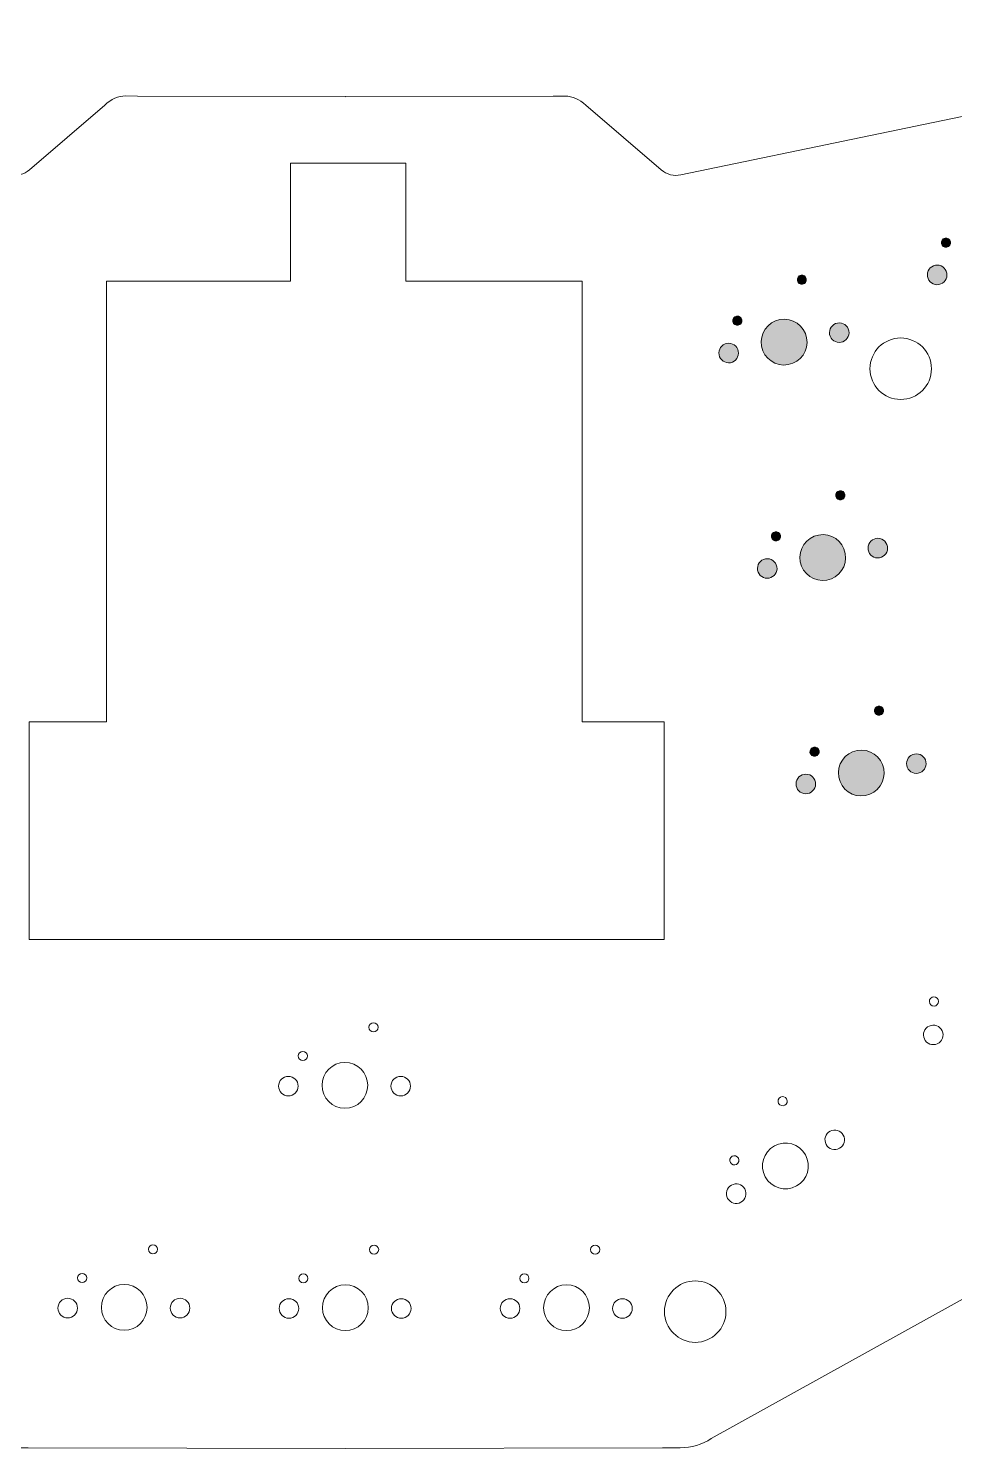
# Model space of a CAD drawing. Header units: inches. Extents: x 5 to 315, y -122 to 2.
# Drawn here: x 132.4 to 213, y -121.8 to 1.8 of the extents above; entities that cross this region are included whole.
import ezdxf

# ---------------------------------------------------------------- set-up
doc = ezdxf.new("R2010")
doc.units = ezdxf.units.IN
doc.header["$MEASUREMENT"] = 0
doc.layers.add('katman 1', color=7, linetype='Continuous')

# ---------------------------------------------------------------- blocks, each defined once
blk = doc.blocks.new('block 4')
at = {"layer": 'katman 1', "true_color": 0x000000}
h = blk.add_hatch(color=18, dxfattribs=at)
h.dxf.hatch_style = 2
edge = h.paths.add_edge_path()
edge.add_spline(control_points=[(212.65, -16.77), (212.69, -16.99), (212.54, -17.2), (212.33, -17.24), (212.11, -17.28), (211.9, -17.14), (211.86, -16.92), (211.82, -16.7), (211.96, -16.49), (212.18, -16.45), (212.4, -16.41), (212.61, -16.56), (212.65, -16.77)], knot_values=[0, 0, 0, 0, 1, 1, 1, 2, 2, 2, 3, 3, 3, 4, 4, 4, 4], degree=3, periodic=1)
h = blk.add_hatch(color=18, dxfattribs=at)
h.dxf.hatch_style = 2
edge = h.paths.add_edge_path()
edge.add_spline(control_points=[(200.11, -20), (200.15, -20.22), (200.01, -20.43), (199.79, -20.47), (199.58, -20.51), (199.37, -20.37), (199.33, -20.15), (199.29, -19.93), (199.43, -19.72), (199.65, -19.68), (199.87, -19.64), (200.07, -19.79), (200.11, -20)], knot_values=[0, 0, 0, 0, 1, 1, 1, 2, 2, 2, 3, 3, 3, 4, 4, 4, 4], degree=3, periodic=1)
h = blk.add_hatch(color=18, dxfattribs=at)
h.dxf.hatch_style = 2
edge = h.paths.add_edge_path()
edge.add_spline(control_points=[(212.33, -19.5), (212.42, -19.96), (212.11, -20.4), (211.65, -20.49), (211.19, -20.57), (210.74, -20.27), (210.66, -19.8), (210.57, -19.34), (210.88, -18.9), (211.34, -18.81), (211.8, -18.73), (212.25, -19.03), (212.33, -19.5)], knot_values=[0, 0, 0, 0, 1, 1, 1, 2, 2, 2, 3, 3, 3, 4, 4, 4, 4], degree=3, periodic=1)
h = blk.add_hatch(color=18, dxfattribs=at)
h.dxf.hatch_style = 2
edge = h.paths.add_edge_path()
edge.add_spline(control_points=[(194.51, -23.57), (194.55, -23.79), (194.41, -24), (194.19, -24.04), (193.97, -24.08), (193.76, -23.94), (193.72, -23.72), (193.68, -23.5), (193.83, -23.29), (194.04, -23.25), (194.26, -23.21), (194.47, -23.36), (194.51, -23.57)], knot_values=[0, 0, 0, 0, 1, 1, 1, 2, 2, 2, 3, 3, 3, 4, 4, 4, 4], degree=3, periodic=1)
h = blk.add_hatch(color=18, dxfattribs=at)
h.dxf.hatch_style = 2
edge = h.paths.add_edge_path()
edge.add_spline(control_points=[(200.14, -25.14), (200.34, -26.22), (199.63, -27.26), (198.54, -27.46), (197.46, -27.66), (196.42, -26.94), (196.22, -25.86), (196.02, -24.77), (196.74, -23.74), (197.82, -23.54), (198.9, -23.34), (199.94, -24.05), (200.14, -25.14)], knot_values=[0, 0, 0, 0, 1, 1, 1, 2, 2, 2, 3, 3, 3, 4, 4, 4, 4], degree=3, periodic=1)
h = blk.add_hatch(color=18, dxfattribs=at)
h.dxf.hatch_style = 2
edge = h.paths.add_edge_path()
edge.add_spline(control_points=[(203.81, -24.52), (203.9, -24.99), (203.59, -25.43), (203.13, -25.52), (202.67, -25.6), (202.22, -25.29), (202.14, -24.83), (202.05, -24.37), (202.36, -23.93), (202.82, -23.84), (203.28, -23.76), (203.73, -24.06), (203.81, -24.52)], knot_values=[0, 0, 0, 0, 1, 1, 1, 2, 2, 2, 3, 3, 3, 4, 4, 4, 4], degree=3, periodic=1)
h = blk.add_hatch(color=18, dxfattribs=at)
h.dxf.hatch_style = 2
edge = h.paths.add_edge_path()
edge.add_spline(control_points=[(194.19, -26.3), (194.28, -26.76), (193.97, -27.2), (193.51, -27.29), (193.05, -27.37), (192.61, -27.07), (192.52, -26.6), (192.44, -26.14), (192.74, -25.7), (193.2, -25.61), (193.67, -25.53), (194.11, -25.83), (194.19, -26.3)], knot_values=[0, 0, 0, 0, 1, 1, 1, 2, 2, 2, 3, 3, 3, 4, 4, 4, 4], degree=3, periodic=1)
h = blk.add_hatch(color=18, dxfattribs=at)
h.dxf.hatch_style = 2
edge = h.paths.add_edge_path()
edge.add_spline(control_points=[(203.47, -38.76), (203.51, -38.97), (203.36, -39.18), (203.15, -39.22), (202.93, -39.26), (202.72, -39.12), (202.68, -38.9), (202.64, -38.68), (202.78, -38.47), (203, -38.43), (203.22, -38.39), (203.43, -38.54), (203.47, -38.76)], knot_values=[0, 0, 0, 0, 1, 1, 1, 2, 2, 2, 3, 3, 3, 4, 4, 4, 4], degree=3, periodic=1)
h = blk.add_hatch(color=18, dxfattribs=at)
h.dxf.hatch_style = 2
edge = h.paths.add_edge_path()
edge.add_spline(control_points=[(197.86, -42.33), (197.9, -42.54), (197.76, -42.75), (197.54, -42.79), (197.33, -42.83), (197.12, -42.69), (197.08, -42.47), (197.04, -42.25), (197.18, -42.04), (197.4, -42), (197.62, -41.96), (197.82, -42.11), (197.86, -42.33)], knot_values=[0, 0, 0, 0, 1, 1, 1, 2, 2, 2, 3, 3, 3, 4, 4, 4, 4], degree=3, periodic=1)
h = blk.add_hatch(color=18, dxfattribs=at)
h.dxf.hatch_style = 2
edge = h.paths.add_edge_path()
edge.add_spline(control_points=[(203.5, -43.89), (203.7, -44.97), (202.98, -46.01), (201.9, -46.21), (200.81, -46.41), (199.78, -45.69), (199.58, -44.61), (199.38, -43.53), (200.09, -42.49), (201.18, -42.29), (202.26, -42.09), (203.3, -42.8), (203.5, -43.89)], knot_values=[0, 0, 0, 0, 1, 1, 1, 2, 2, 2, 3, 3, 3, 4, 4, 4, 4], degree=3, periodic=1)
h = blk.add_hatch(color=18, dxfattribs=at)
h.dxf.hatch_style = 2
edge = h.paths.add_edge_path()
edge.add_spline(control_points=[(207.17, -43.28), (207.25, -43.74), (206.95, -44.18), (206.48, -44.27), (206.02, -44.35), (205.58, -44.05), (205.49, -43.59), (205.41, -43.12), (205.71, -42.68), (206.17, -42.59), (206.64, -42.51), (207.08, -42.81), (207.17, -43.28)], knot_values=[0, 0, 0, 0, 1, 1, 1, 2, 2, 2, 3, 3, 3, 4, 4, 4, 4], degree=3, periodic=1)
h = blk.add_hatch(color=18, dxfattribs=at)
h.dxf.hatch_style = 2
edge = h.paths.add_edge_path()
edge.add_spline(control_points=[(197.55, -45.05), (197.63, -45.51), (197.33, -45.95), (196.87, -46.04), (196.4, -46.12), (195.96, -45.82), (195.87, -45.36), (195.79, -44.89), (196.1, -44.45), (196.56, -44.37), (197.02, -44.28), (197.46, -44.59), (197.55, -45.05)], knot_values=[0, 0, 0, 0, 1, 1, 1, 2, 2, 2, 3, 3, 3, 4, 4, 4, 4], degree=3, periodic=1)
h = blk.add_hatch(color=18, dxfattribs=at)
h.dxf.hatch_style = 2
edge = h.paths.add_edge_path()
edge.add_spline(control_points=[(206.82, -57.51), (206.86, -57.72), (206.72, -57.93), (206.5, -57.97), (206.28, -58.01), (206.08, -57.87), (206.04, -57.65), (206, -57.44), (206.14, -57.23), (206.36, -57.19), (206.57, -57.15), (206.78, -57.29), (206.82, -57.51)], knot_values=[0, 0, 0, 0, 1, 1, 1, 2, 2, 2, 3, 3, 3, 4, 4, 4, 4], degree=3, periodic=1)
h = blk.add_hatch(color=18, dxfattribs=at)
h.dxf.hatch_style = 2
edge = h.paths.add_edge_path()
edge.add_spline(control_points=[(201.22, -61.08), (201.26, -61.29), (201.11, -61.5), (200.9, -61.54), (200.68, -61.58), (200.47, -61.44), (200.43, -61.22), (200.39, -61.01), (200.54, -60.8), (200.75, -60.76), (200.97, -60.72), (201.18, -60.86), (201.22, -61.08)], knot_values=[0, 0, 0, 0, 1, 1, 1, 2, 2, 2, 3, 3, 3, 4, 4, 4, 4], degree=3, periodic=1)
h = blk.add_hatch(color=18, dxfattribs=at)
h.dxf.hatch_style = 2
edge = h.paths.add_edge_path()
edge.add_spline(control_points=[(206.85, -62.64), (207.05, -63.72), (206.33, -64.76), (205.25, -64.96), (204.17, -65.16), (203.13, -64.45), (202.93, -63.36), (202.73, -62.28), (203.45, -61.24), (204.53, -61.04), (205.61, -60.84), (206.65, -61.56), (206.85, -62.64)], knot_values=[0, 0, 0, 0, 1, 1, 1, 2, 2, 2, 3, 3, 3, 4, 4, 4, 4], degree=3, periodic=1)
h = blk.add_hatch(color=18, dxfattribs=at)
h.dxf.hatch_style = 2
edge = h.paths.add_edge_path()
edge.add_spline(control_points=[(210.52, -62.03), (210.6, -62.49), (210.3, -62.93), (209.84, -63.02), (209.37, -63.11), (208.93, -62.8), (208.85, -62.34), (208.76, -61.88), (209.07, -61.43), (209.53, -61.35), (209.99, -61.26), (210.43, -61.57), (210.52, -62.03)], knot_values=[0, 0, 0, 0, 1, 1, 1, 2, 2, 2, 3, 3, 3, 4, 4, 4, 4], degree=3, periodic=1)
h = blk.add_hatch(color=18, dxfattribs=at)
h.dxf.hatch_style = 2
edge = h.paths.add_edge_path()
edge.add_spline(control_points=[(200.9, -63.8), (200.99, -64.26), (200.68, -64.71), (200.22, -64.79), (199.76, -64.88), (199.31, -64.57), (199.23, -64.11), (199.14, -63.65), (199.45, -63.2), (199.91, -63.12), (200.37, -63.03), (200.82, -63.34), (200.9, -63.8)], knot_values=[0, 0, 0, 0, 1, 1, 1, 2, 2, 2, 3, 3, 3, 4, 4, 4, 4], degree=3, periodic=1)
at = {"layer": 'katman 1', "color": 7, "lineweight": 9, "true_color": 0xffffff}
blk.add_open_spline([(314.69, -56.13), (314.69, -56.13), (304.74, -0.68), (304.74, -0.68), (304.48, 0.75), (303.24, 1.79), (301.78, 1.79), (301.78, 1.79), (241.85, 1.64), (241.85, 1.64), (241.77, 1.64), (241.69, 1.63), (241.61, 1.61), (241.61, 1.61), (223.75, -1.61), (223.75, -1.61), (223.42, -1.67), (223.14, -1.89), (223.01, -2.2), (223.01, -2.2), (222.19, -4.11), (222.19, -4.11), (222.19, -4.11), (189.2, -10.95), (189.2, -10.95), (188.59, -11.08), (187.96, -10.92), (187.49, -10.51), (187.49, -10.51), (180.92, -4.88), (180.92, -4.88), (180.38, -4.37), (179.75, -4.09), (179.12, -4.09), (179.12, -4.09), (178.09, -4.1), (178.09, -4.1), (178.09, -4.1), (160, -4.14), (160, -4.14), (160, -4.14), (160, -4.13), (160, -4.13), (160, -4.13), (141.91, -4.09), (141.91, -4.09), (141.91, -4.09), (140.88, -4.08), (140.88, -4.08), (140.25, -4.08), (139.62, -4.35), (139.08, -4.87), (139.08, -4.87), (132.51, -10.5), (132.51, -10.5), (132.04, -10.91), (131.41, -11.07), (130.8, -10.94), (130.8, -10.94), (97.81, -4.1), (97.81, -4.1), (97.81, -4.1), (96.99, -2.19), (96.99, -2.19), (96.86, -1.88), (96.58, -1.66), (96.25, -1.6), (96.25, -1.6), (78.39, 1.62), (78.39, 1.62), (78.31, 1.64), (78.23, 1.65), (78.15, 1.65), (78.15, 1.65), (18.22, 1.8), (18.22, 1.8), (16.76, 1.8), (15.52, 0.76), (15.26, -0.67), (15.26, -0.67), (5.31, -56.12), (5.31, -56.12), (5.02, -57.75), (6.11, -59.31), (7.74, -59.6), (7.74, -59.6), (46.65, -66.84), (46.65, -66.84), (46.9, -66.88), (47.16, -66.88), (47.41, -66.83), (47.41, -66.83), (55.87, -65.06), (55.87, -65.06), (56.13, -65.01), (56.38, -65.01), (56.64, -65.05), (56.64, -65.05), (71.17, -68.08), (71.17, -68.08), (71.64, -68.16), (71.99, -68.58), (71.99, -69.06), (71.99, -69.06), (68.59, -86.21), (68.59, -86.21), (68.49, -86.73), (68.81, -87.23), (69.31, -87.37), (69.31, -87.37), (99.95, -98.33), (99.95, -98.33), (100.3, -98.43), (100.57, -98.7), (100.65, -99.06), (100.65, -99.06), (104.2, -107.24), (104.2, -107.24), (104.26, -107.49), (104.41, -107.71), (104.63, -107.85), (104.63, -107.85), (128.16, -120.92), (128.16, -120.92), (128.97, -121.44), (129.91, -121.71), (130.86, -121.72), (130.86, -121.72), (132.4, -121.72), (132.4, -121.72), (132.4, -121.72), (160, -121.79), (160, -121.79), (160, -121.79), (160, -121.8), (160, -121.8), (160, -121.8), (187.6, -121.73), (187.6, -121.73), (187.6, -121.73), (189.14, -121.73), (189.14, -121.73), (190.09, -121.72), (191.03, -121.45), (191.84, -120.93), (191.84, -120.93), (215.37, -107.86), (215.37, -107.86), (215.59, -107.72), (215.74, -107.5), (215.8, -107.25), (215.8, -107.25), (219.35, -99.07), (219.35, -99.07), (219.43, -98.71), (219.7, -98.44), (220.05, -98.34), (220.05, -98.34), (250.69, -87.38), (250.69, -87.38), (251.19, -87.25), (251.51, -86.74), (251.41, -86.23), (251.41, -86.23), (248.01, -69.07), (248.01, -69.07), (248.01, -68.59), (248.36, -68.17), (248.83, -68.09), (248.83, -68.09), (263.36, -65.07), (263.36, -65.07), (263.62, -65.02), (263.87, -65.02), (264.13, -65.08), (264.13, -65.08), (272.59, -66.84), (272.59, -66.84), (272.84, -66.89), (273.1, -66.89), (273.35, -66.85), (273.35, -66.85), (312.26, -59.61), (312.26, -59.61), (313.89, -59.32), (314.98, -57.76), (314.69, -56.13)], degree=3, knots=[0, 0, 0, 0, 1, 1, 1, 2, 2, 2, 3, 3, 3, 4, 4, 4, 5, 5, 5, 6, 6, 6, 7, 7, 7, 8, 8, 8, 9, 9, 9, 10, 10, 10, 11, 11, 11, 12, 12, 12, 13, 13, 13, 14, 14, 14, 15, 15, 15, 16, 16, 16, 17, 17, 17, 18, 18, 18, 19, 19, 19, 20, 20, 20, 21, 21, 21, 22, 22, 22, 23, 23, 23, 24, 24, 24, 25, 25, 25, 26, 26, 26, 27, 27, 27, 28, 28, 28, 29, 29, 29, 30, 30, 30, 31, 31, 31, 32, 32, 32, 33, 33, 33, 34, 34, 34, 35, 35, 35, 36, 36, 36, 37, 37, 37, 38, 38, 38, 39, 39, 39, 40, 40, 40, 41, 41, 41, 42, 42, 42, 43, 43, 43, 44, 44, 44, 45, 45, 45, 46, 46, 46, 47, 47, 47, 48, 48, 48, 49, 49, 49, 50, 50, 50, 51, 51, 51, 52, 52, 52, 53, 53, 53, 54, 54, 54, 55, 55, 55, 56, 56, 56, 57, 57, 57, 58, 58, 58, 59, 59, 59, 60, 60, 60, 61, 61, 61, 62, 62, 62, 62], dxfattribs=at)
at = {"layer": 'katman 1', "color": 250, "lineweight": 9, "true_color": 0x1c1c1b}
for points in [[(212.65, -16.77), (212.69, -16.99), (212.54, -17.2), (212.33, -17.24), (212.11, -17.28), (211.9, -17.14), (211.86, -16.92), (211.82, -16.7), (211.96, -16.49), (212.18, -16.45), (212.4, -16.41), (212.61, -16.56), (212.65, -16.77)], [(200.11, -20), (200.15, -20.22), (200.01, -20.43), (199.79, -20.47), (199.58, -20.51), (199.37, -20.37), (199.33, -20.15), (199.29, -19.93), (199.43, -19.72), (199.65, -19.68), (199.87, -19.64), (200.07, -19.79), (200.11, -20)], [(212.33, -19.5), (212.42, -19.96), (212.11, -20.4), (211.65, -20.49), (211.19, -20.57), (210.74, -20.27), (210.66, -19.8), (210.57, -19.34), (210.88, -18.9), (211.34, -18.81), (211.8, -18.73), (212.25, -19.03), (212.33, -19.5)], [(194.51, -23.57), (194.55, -23.79), (194.41, -24), (194.19, -24.04), (193.97, -24.08), (193.76, -23.94), (193.72, -23.72), (193.68, -23.5), (193.83, -23.29), (194.04, -23.25), (194.26, -23.21), (194.47, -23.36), (194.51, -23.57)], [(200.14, -25.14), (200.34, -26.22), (199.63, -27.26), (198.54, -27.46), (197.46, -27.66), (196.42, -26.94), (196.22, -25.86), (196.02, -24.77), (196.74, -23.74), (197.82, -23.54), (198.9, -23.34), (199.94, -24.05), (200.14, -25.14)], [(203.81, -24.52), (203.9, -24.99), (203.59, -25.43), (203.13, -25.52), (202.67, -25.6), (202.22, -25.29), (202.14, -24.83), (202.05, -24.37), (202.36, -23.93), (202.82, -23.84), (203.28, -23.76), (203.73, -24.06), (203.81, -24.52)], [(194.19, -26.3), (194.28, -26.76), (193.97, -27.2), (193.51, -27.29), (193.05, -27.37), (192.61, -27.07), (192.52, -26.6), (192.44, -26.14), (192.74, -25.7), (193.2, -25.61), (193.67, -25.53), (194.11, -25.83), (194.19, -26.3)], [(203.47, -38.76), (203.51, -38.97), (203.36, -39.18), (203.15, -39.22), (202.93, -39.26), (202.72, -39.12), (202.68, -38.9), (202.64, -38.68), (202.78, -38.47), (203, -38.43), (203.22, -38.39), (203.43, -38.54), (203.47, -38.76)], [(197.86, -42.33), (197.9, -42.54), (197.76, -42.75), (197.54, -42.79), (197.33, -42.83), (197.12, -42.69), (197.08, -42.47), (197.04, -42.25), (197.18, -42.04), (197.4, -42), (197.62, -41.96), (197.82, -42.11), (197.86, -42.33)], [(203.5, -43.89), (203.7, -44.97), (202.98, -46.01), (201.9, -46.21), (200.81, -46.41), (199.78, -45.69), (199.58, -44.61), (199.38, -43.53), (200.09, -42.49), (201.18, -42.29), (202.26, -42.09), (203.3, -42.8), (203.5, -43.89)], [(207.17, -43.28), (207.25, -43.74), (206.95, -44.18), (206.48, -44.27), (206.02, -44.35), (205.58, -44.05), (205.49, -43.59), (205.41, -43.12), (205.71, -42.68), (206.17, -42.59), (206.64, -42.51), (207.08, -42.81), (207.17, -43.28)], [(197.55, -45.05), (197.63, -45.51), (197.33, -45.95), (196.87, -46.04), (196.4, -46.12), (195.96, -45.82), (195.87, -45.36), (195.79, -44.89), (196.1, -44.45), (196.56, -44.37), (197.02, -44.28), (197.46, -44.59), (197.55, -45.05)], [(206.82, -57.51), (206.86, -57.72), (206.72, -57.93), (206.5, -57.97), (206.28, -58.01), (206.08, -57.87), (206.04, -57.65), (206, -57.44), (206.14, -57.23), (206.36, -57.19), (206.57, -57.15), (206.78, -57.29), (206.82, -57.51)], [(201.22, -61.08), (201.26, -61.29), (201.11, -61.5), (200.9, -61.54), (200.68, -61.58), (200.47, -61.44), (200.43, -61.22), (200.39, -61.01), (200.54, -60.8), (200.75, -60.76), (200.97, -60.72), (201.18, -60.86), (201.22, -61.08)], [(206.85, -62.64), (207.05, -63.72), (206.33, -64.76), (205.25, -64.96), (204.17, -65.16), (203.13, -64.45), (202.93, -63.36), (202.73, -62.28), (203.45, -61.24), (204.53, -61.04), (205.61, -60.84), (206.65, -61.56), (206.85, -62.64)], [(210.52, -62.03), (210.6, -62.49), (210.3, -62.93), (209.84, -63.02), (209.37, -63.11), (208.93, -62.8), (208.85, -62.34), (208.76, -61.88), (209.07, -61.43), (209.53, -61.35), (209.99, -61.26), (210.43, -61.57), (210.52, -62.03)], [(200.9, -63.8), (200.99, -64.26), (200.68, -64.71), (200.22, -64.79), (199.76, -64.88), (199.31, -64.57), (199.23, -64.11), (199.14, -63.65), (199.45, -63.2), (199.91, -63.12), (200.37, -63.03), (200.82, -63.34), (200.9, -63.8)], [(211.58, -82.72), (211.67, -82.92), (211.58, -83.16), (211.38, -83.25), (211.18, -83.34), (210.94, -83.25), (210.85, -83.05), (210.76, -82.85), (210.85, -82.61), (211.05, -82.52), (211.25, -82.43), (211.49, -82.52), (211.58, -82.72)], [(162.85, -85.13), (162.85, -85.35), (162.67, -85.53), (162.45, -85.53), (162.23, -85.53), (162.05, -85.35), (162.05, -85.13), (162.05, -84.91), (162.23, -84.73), (162.45, -84.73), (162.67, -84.73), (162.85, -84.91), (162.85, -85.13)], [(211.93, -85.44), (212.12, -85.87), (211.93, -86.37), (211.51, -86.57), (211.08, -86.76), (210.57, -86.57), (210.38, -86.14), (210.19, -85.72), (210.38, -85.21), (210.8, -85.02), (211.23, -84.82), (211.74, -85.01), (211.93, -85.44)], [(156.7, -87.63), (156.7, -87.85), (156.52, -88.03), (156.3, -88.03), (156.08, -88.03), (155.9, -87.85), (155.9, -87.63), (155.9, -87.41), (156.08, -87.23), (156.3, -87.23), (156.52, -87.23), (156.7, -87.41), (156.7, -87.63)], [(161.95, -90.18), (161.95, -91.29), (161.06, -92.18), (159.96, -92.18), (158.86, -92.18), (157.97, -91.29), (157.97, -90.18), (157.97, -89.08), (158.86, -88.19), (159.96, -88.19), (161.06, -88.19), (161.95, -89.08), (161.95, -90.18)], [(155.89, -90.25), (155.89, -90.72), (155.51, -91.1), (155.04, -91.1), (154.57, -91.1), (154.19, -90.72), (154.19, -90.25), (154.19, -89.78), (154.57, -89.4), (155.04, -89.4), (155.51, -89.4), (155.89, -89.78), (155.89, -90.25)], [(165.67, -90.25), (165.67, -90.72), (165.29, -91.1), (164.82, -91.1), (164.35, -91.1), (163.97, -90.72), (163.97, -90.25), (163.97, -89.78), (164.35, -89.4), (164.82, -89.4), (165.29, -89.4), (165.67, -89.78), (165.67, -90.25)], [(198.4, -91.37), (198.51, -91.57), (198.44, -91.81), (198.24, -91.92), (198.05, -92.02), (197.81, -91.95), (197.7, -91.76), (197.6, -91.56), (197.67, -91.32), (197.86, -91.21), (198.05, -91.11), (198.3, -91.18), (198.4, -91.37)], [(200.04, -96.24), (200.57, -97.2), (200.21, -98.42), (199.25, -98.94), (198.28, -99.47), (197.07, -99.12), (196.54, -98.15), (196.01, -97.19), (196.37, -95.98), (197.33, -95.45), (198.3, -94.92), (199.51, -95.27), (200.04, -96.24)], [(203.33, -94.51), (203.56, -94.92), (203.41, -95.44), (202.99, -95.66), (202.58, -95.89), (202.06, -95.74), (201.84, -95.33), (201.61, -94.91), (201.76, -94.4), (202.18, -94.17), (202.59, -93.95), (203.11, -94.1), (203.33, -94.51)], [(194.2, -96.52), (194.31, -96.71), (194.24, -96.96), (194.04, -97.06), (193.85, -97.17), (193.6, -97.1), (193.5, -96.9), (193.39, -96.71), (193.46, -96.47), (193.66, -96.36), (193.85, -96.25), (194.09, -96.33), (194.2, -96.52)], [(194.75, -99.2), (194.98, -99.62), (194.83, -100.13), (194.42, -100.36), (194, -100.58), (193.49, -100.43), (193.26, -100.02), (193.03, -99.61), (193.19, -99.09), (193.6, -98.87), (194.01, -98.64), (194.53, -98.79), (194.75, -99.2)], [(143.66, -104.45), (143.66, -104.68), (143.48, -104.85), (143.26, -104.85), (143.03, -104.85), (142.86, -104.68), (142.86, -104.45), (142.86, -104.23), (143.03, -104.05), (143.26, -104.05), (143.48, -104.05), (143.66, -104.23), (143.66, -104.45)], [(162.9, -104.48), (162.9, -104.7), (162.72, -104.88), (162.5, -104.88), (162.28, -104.88), (162.1, -104.7), (162.1, -104.48), (162.1, -104.26), (162.28, -104.08), (162.5, -104.08), (162.72, -104.08), (162.9, -104.26), (162.9, -104.48)], [(182.14, -104.48), (182.14, -104.7), (181.96, -104.88), (181.74, -104.88), (181.52, -104.88), (181.34, -104.7), (181.34, -104.48), (181.34, -104.26), (181.52, -104.08), (181.74, -104.08), (181.96, -104.08), (182.14, -104.26), (182.14, -104.48)], [(137.5, -106.95), (137.5, -107.17), (137.32, -107.35), (137.1, -107.35), (136.88, -107.35), (136.7, -107.17), (136.7, -106.95), (136.7, -106.73), (136.88, -106.55), (137.1, -106.55), (137.32, -106.55), (137.5, -106.73), (137.5, -106.95)], [(142.75, -109.51), (142.75, -110.61), (141.86, -111.5), (140.76, -111.5), (139.66, -111.5), (138.77, -110.61), (138.77, -109.51), (138.77, -108.41), (139.66, -107.51), (140.76, -107.51), (141.86, -107.51), (142.75, -108.41), (142.75, -109.51)], [(156.74, -106.98), (156.74, -107.2), (156.56, -107.38), (156.34, -107.38), (156.12, -107.38), (155.94, -107.2), (155.94, -106.98), (155.94, -106.76), (156.12, -106.58), (156.34, -106.58), (156.56, -106.58), (156.74, -106.76), (156.74, -106.98)], [(175.98, -106.98), (175.98, -107.2), (175.81, -107.38), (175.58, -107.38), (175.36, -107.38), (175.18, -107.2), (175.18, -106.98), (175.18, -106.76), (175.36, -106.58), (175.58, -106.58), (175.81, -106.58), (175.98, -106.76), (175.98, -106.98)], [(136.69, -109.57), (136.69, -110.04), (136.31, -110.42), (135.84, -110.42), (135.37, -110.42), (134.99, -110.04), (134.99, -109.57), (134.99, -109.1), (135.37, -108.72), (135.84, -108.72), (136.31, -108.72), (136.69, -109.1), (136.69, -109.57)], [(146.47, -109.57), (146.47, -110.04), (146.09, -110.42), (145.62, -110.42), (145.15, -110.42), (144.77, -110.04), (144.77, -109.57), (144.77, -109.1), (145.15, -108.72), (145.62, -108.72), (146.09, -108.72), (146.47, -109.1), (146.47, -109.57)], [(155.94, -109.6), (155.94, -110.07), (155.56, -110.45), (155.09, -110.45), (154.62, -110.45), (154.24, -110.07), (154.24, -109.6), (154.24, -109.13), (154.62, -108.75), (155.09, -108.75), (155.56, -108.75), (155.94, -109.13), (155.94, -109.6)], [(162, -109.54), (162, -110.64), (161.11, -111.53), (160, -111.53), (158.9, -111.53), (158.01, -110.64), (158.01, -109.54), (158.01, -108.44), (158.9, -107.54), (160, -107.54), (161.11, -107.54), (162, -108.44), (162, -109.54)], [(165.72, -109.6), (165.72, -110.07), (165.34, -110.45), (164.87, -110.45), (164.4, -110.45), (164.01, -110.07), (164.01, -109.6), (164.01, -109.13), (164.4, -108.75), (164.87, -108.75), (165.34, -108.75), (165.72, -109.13), (165.72, -109.6)], [(175.18, -109.6), (175.18, -110.07), (174.8, -110.45), (174.33, -110.45), (173.86, -110.45), (173.48, -110.07), (173.48, -109.6), (173.48, -109.13), (173.86, -108.75), (174.33, -108.75), (174.8, -108.75), (175.18, -109.13), (175.18, -109.6)], [(181.24, -109.54), (181.24, -110.64), (180.35, -111.53), (179.25, -111.53), (178.15, -111.53), (177.25, -110.64), (177.25, -109.54), (177.25, -108.44), (178.15, -107.54), (179.25, -107.54), (180.35, -107.54), (181.24, -108.44), (181.24, -109.54)], [(184.96, -109.6), (184.96, -110.07), (184.58, -110.45), (184.11, -110.45), (183.64, -110.45), (183.26, -110.07), (183.26, -109.6), (183.26, -109.13), (183.64, -108.75), (184.11, -108.75), (184.58, -108.75), (184.96, -109.13), (184.96, -109.6)]]:
    blk.add_open_spline(points, degree=3, knots=[0, 0, 0, 0, 1, 1, 1, 2, 2, 2, 3, 3, 3, 4, 4, 4, 4], dxfattribs=at)
at = {"layer": 'katman 1', "color": 250, "lineweight": 9, "true_color": 0x231815}
for points in [[(211, -27.82), (211, -29.29), (209.8, -30.49), (208.32, -30.49), (206.84, -30.49), (205.65, -29.29), (205.65, -27.82), (205.65, -26.34), (206.84, -25.14), (208.32, -25.14), (209.8, -25.14), (211, -26.34), (211, -27.82)], [(193.12, -109.87), (193.12, -111.35), (191.92, -112.55), (190.44, -112.55), (188.97, -112.55), (187.77, -111.35), (187.77, -109.87), (187.77, -108.39), (188.97, -107.2), (190.44, -107.2), (191.92, -107.2), (193.12, -108.39), (193.12, -109.87)]]:
    blk.add_open_spline(points, degree=3, knots=[0, 0, 0, 0, 1, 1, 1, 2, 2, 2, 3, 3, 3, 4, 4, 4, 4], dxfattribs=at)
blk = doc.blocks.new('block 3')
at = {"layer": 'katman 1', "color": 250, "lineweight": 9, "true_color": 0x231815}
blk.add_lwpolyline([(180.62, -58.56), (180.62, -20.21), (165.25, -20.21), (165.25, -9.92), (155.22, -9.92), (155.22, -20.21), (139.22, -20.21), (139.22, -58.56), (132.49, -58.56), (132.49, -77.48), (139.22, -77.48), (180.62, -77.48), (187.73, -77.48), (187.73, -58.56), (180.62, -58.56)], dxfattribs=at)
at = {"layer": 'katman 1'}
blk.add_blockref('block 4', (0, 0), dxfattribs=at)
blk = doc.blocks.new('block 2')
at = {"layer": 'katman 1'}
blk.add_blockref('block 3', (0, 0), dxfattribs=at)

msp = doc.modelspace()

# ---------------------------------------------------------------- block references
at = {"layer": 'katman 1'}
msp.add_blockref('block 2', (0, 0), dxfattribs=at)

doc.saveas('drawing.dxf')
